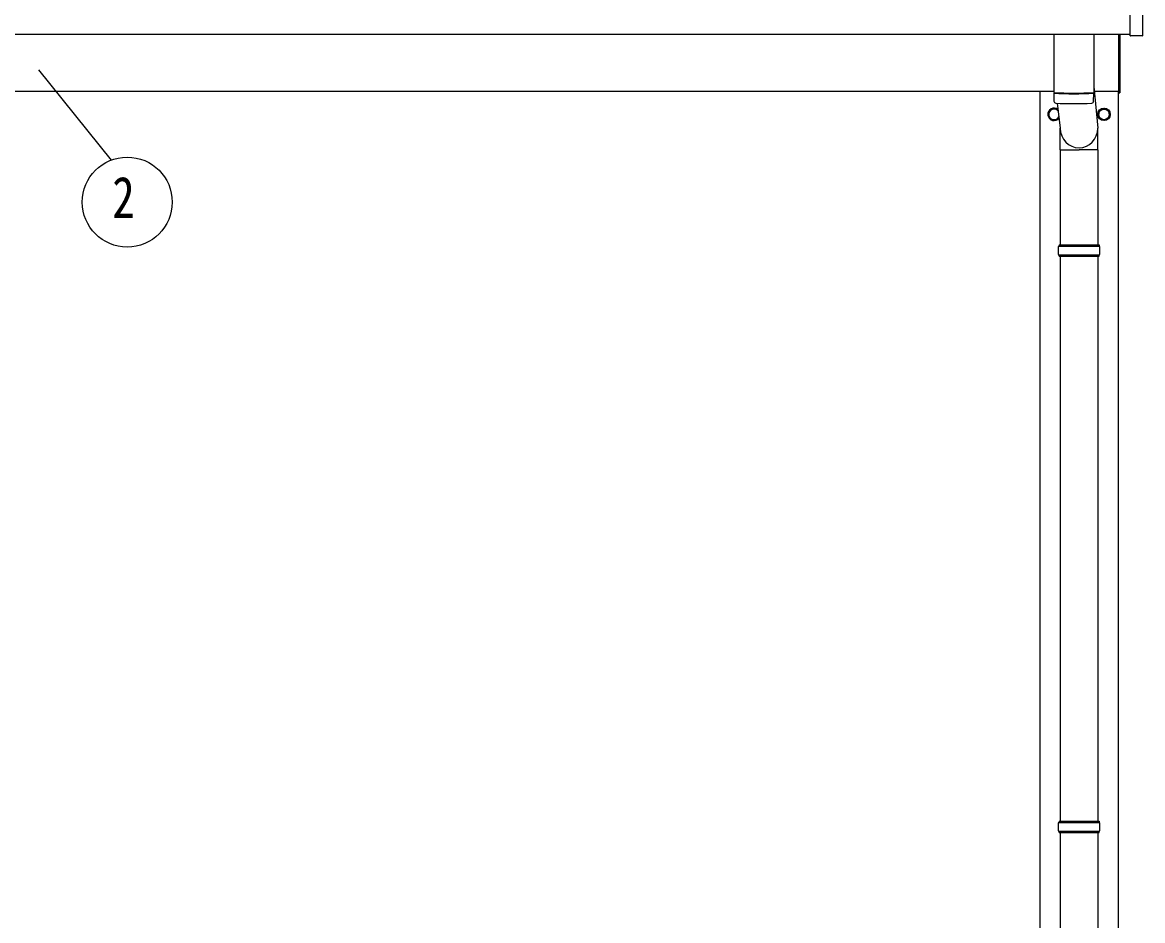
# Model space of a CAD drawing. Units: millimetres, scale not verified. Extents: x -12615 to 12615, y -8910 to 8910.
# Drawn here: x -8224 to -6430, y -1979 to -541 of the extents above; entities that cross this region are included whole.
import ezdxf
from ezdxf.enums import TextEntityAlignment as Align

# ---------------------------------------------------------------- set-up
doc = ezdxf.new("R2010")
doc.units = ezdxf.units.MM
doc.header["$LTSCALE"] = 40
for name, color, linetype in [('0-5_YKK_13', 4, 'Continuous'), ('0-6_YKK_A1', 4, 'Continuous'), ('0-7_YKK_D', 6, 'Continuous')]:
    doc.layers.add(name, color=color, linetype=linetype)
doc.styles.add('ＭＳ ゴシック', font='')
doc.styles.get('ＭＳ ゴシック').set_extended_font_data('MS Gothic')

msp = doc.modelspace()

# ---------------------------------------------------------------- linework, layer by layer
at = {"layer": '0-5_YKK_13'}
for p, q in [((-6450.14, -562.33), (-6450.14, -414.33)), ((-6430.14, -414.33), (-6430.14, -562.33)), ((-6572.44, -560.21), (-6572.44, -653.19)), ((-6508.44, -560.21), (-6508.44, -653.19)), ((-6468.44, -653.87), (-6468.44, -560.21)), ((-6466.44, -560.21), (-6466.44, -653.87)), ((-6430.64, -562.83), (-6449.64, -562.83)), ((-6508.44, -643.61), (-6501.88, -710.27)), ((-6572.47, -654.18), (-6572.24, -667.17)), ((-6567.97, -653.46), (-6567.95, -654.46)), ((-6512.92, -653.46), (-6512.93, -654.46)), ((-6508.64, -667.17), (-6508.41, -654.18)), ((-6468.44, -653.87), (-6466.44, -653.87)), ((-6565.44, -682.31), (-6571.94, -678.56)), ((-6566.9, -670.46), (-6562, -710.27)), ((-6500.54, -688.12), (-6500.44, -688.12)), ((-6500.54, -688.62), (-6500.44, -688.62)), ((-6562.09, -744.94), (-6562.09, -710.27)), ((-6501.79, -744.94), (-6501.79, -710.27)), ((-6562.09, -744.94), (-6531.94, -744.94)), ((-6561.94, -744.94), (-6561.94, -897.37)), ((-6501.79, -744.94), (-6531.94, -744.94)), ((-6501.94, -744.94), (-6501.94, -897.37)), ((-6564.94, -899.37), (-6498.94, -899.37)), ((-6564.94, -913.37), (-6498.94, -913.37)), ((-6563.94, -897.37), (-6499.94, -897.37)), ((-6563.94, -897.37), (-6563.94, -899.37)), ((-6563.94, -915.37), (-6563.94, -913.37)), ((-6499.94, -897.37), (-6499.94, -899.37)), ((-6499.94, -915.37), (-6499.94, -913.37)), ((-6563.94, -915.37), (-6499.94, -915.37)), ((-6561.94, -915.37), (-6561.94, -1819.87)), ((-6501.94, -915.37), (-6501.94, -1819.87)), ((-6564.94, -1821.87), (-6498.94, -1821.87)), ((-6563.94, -1819.87), (-6499.94, -1819.87)), ((-6563.94, -1819.87), (-6563.94, -1821.87)), ((-6499.94, -1819.87), (-6499.94, -1821.87)), ((-6564.94, -1835.87), (-6498.94, -1835.87)), ((-6563.94, -1837.87), (-6563.94, -1835.87)), ((-6563.94, -1837.87), (-6499.94, -1837.87)), ((-6561.94, -1837.87), (-6561.94, -2742.37)), ((-6501.94, -1837.87), (-6501.94, -2742.37)), ((-6499.94, -1837.87), (-6499.94, -1835.87))]:
    msp.add_line(p, q, dxfattribs=at)
msp.add_lwpolyline([(-6571.94, -678.56), (-6580.44, -683.47), (-6580.44, -693.28), (-6571.94, -698.19), (-6564.05, -693.63)], dxfattribs=at)
msp.add_lwpolyline([(-6491.94, -678.56), (-6483.44, -683.47), (-6483.44, -693.28), (-6491.94, -698.19), (-6500.44, -693.28), (-6500.44, -683.47)], close=True, dxfattribs=at)
for radius in [10, 8.5]:
    msp.add_circle((-6491.94, -688.37), radius, dxfattribs=at)
for centre, radius, start, end in [((-6449.64, -562.33), 0.5, 180, 270), ((-6430.64, -562.33), 0.5, 270, 0), ((-6540.44, -173.45), 480.8, 266.18381, 273.81619), ((-6540.44, -174.45), 480.8, 266.18381, 273.81619), ((-6571.94, -688.37), 10, 51.03398, 323.0075), ((-6571.94, -688.37), 8.5, 39.23148, 334.80999), ((-6571.94, -688.37), 8.6, 111.25399, 128.74601), ((-6568.82, -666.93), 3.43, 183.90213, 262.99006), ((-6540.43, -151.47), 519.67, 266.82198, 273.17643), ((-6571.94, -688.37), 8.6, 51.25399, 68.74601), ((-6512.06, -666.93), 3.43, 277.08355, 356.08693), ((-6491.94, -688.37), 8.6, 111.25399, 128.74601), ((-6491.94, -688.37), 8.6, 51.25399, 68.74601), ((-6571.94, -688.37), 8.6, 171.25399, 188.74601), ((-6571.94, -688.37), 8.6, 231.25399, 248.74601), ((-6571.94, -688.37), 8.6, 291.25399, 308.74601), ((-6491.94, -688.37), 8.6, 171.25399, 178.33419), ((-6491.94, -688.37), 8.6, 181.66581, 188.74601), ((-6491.94, -688.37), 8.6, 231.25399, 248.74601), ((-6491.94, -688.37), 8.6, 291.25399, 308.74601), ((-6491.94, -688.37), 8.6, 351.25399, 8.74601), ((-6516.19, -906.37), 49.25, 171.82876, 180.00002), ((-6516.19, -906.37), 49.25, 180.00002, 188.17127), ((-6547.69, -906.37), 49.25, 359.99998, 8.17124), ((-6547.69, -906.37), 49.25, 351.82873, 359.99998), ((-6516.19, -1828.87), 49.25, 171.82876, 180.00002), ((-6516.19, -1828.87), 49.25, 180.00002, 188.17127), ((-6547.69, -1828.87), 49.25, 359.99998, 8.17124), ((-6547.69, -1828.87), 49.25, 351.82873, 359.99998)]:
    msp.add_arc(centre, radius, start, end, dxfattribs=at)
msp.add_ellipse((-6531.94, -710.27), major_axis=(0, -31.56), ratio=0.952301, start_param=4.712389, end_param=7.8539816, dxfattribs=at)
at = {"layer": '0-6_YKK_A1'}
for p, q in [((-6450.14, -560.21), (-9486.74, -560.21)), ((-9468.44, -651.37), (-6572.44, -651.37)), ((-6594.44, -3451.37), (-6594.44, -651.37)), ((-6508.44, -651.37), (-6468.44, -651.37)), ((-6469.44, -651.37), (-6469.44, -3451.37))]:
    msp.add_line(p, q, dxfattribs=at)
at = {"layer": '0-7_YKK_D'}
msp.add_line((-8198.8, -617.08), (-8082.35, -761.52), dxfattribs=at)
msp.add_circle((-8056.54, -828.74), 72, dxfattribs=at)

# ---------------------------------------------------------------- texts
at = {"layer": '0-7_YKK_D', "style": 'ＭＳ ゴシック', "width": 0.8}
msp.add_text('2', height=65.98, dxfattribs=at).set_placement((-8080.54, -873.74), align=Align.BOTTOM_LEFT)

doc.saveas('drawing.dxf')
